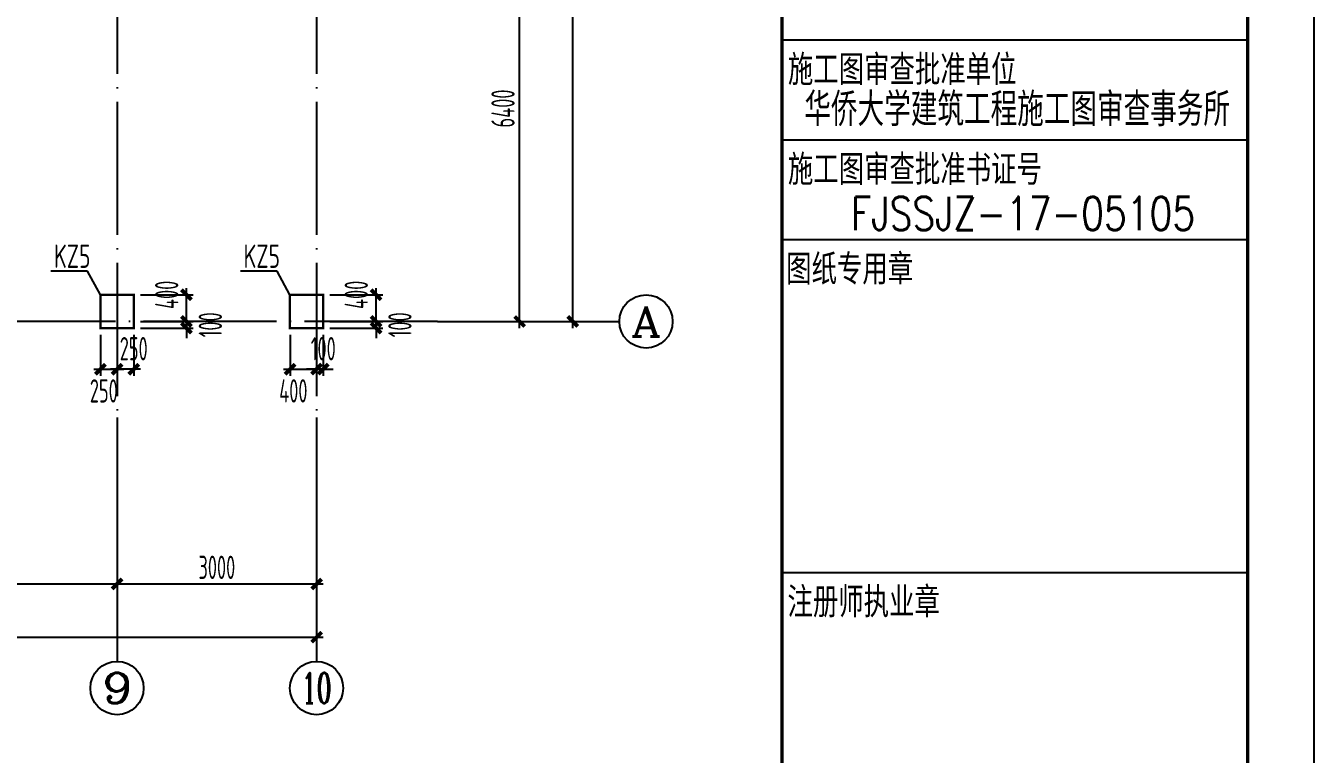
# Model space of a CAD drawing. Extents: x -472319 to -112444, y -516749 to -5704.
# Drawn here: x -361811 to -342439, y -359473 to -348528 of the extents above; entities that cross this region are included whole.
import ezdxf
from ezdxf.enums import TextEntityAlignment as Align

# ---------------------------------------------------------------- set-up
doc = ezdxf.new("R2010")
doc.units = 0
doc.header["$LTSCALE"] = 100
doc.header["$MEASUREMENT"] = 0
doc.linetypes.add('CENTER', pattern=[2, 1.25, -0.25, 0.25, -0.25])
doc.linetypes.add('DOTE', pattern=[2.42, 2, -0.2, 0.02, -0.2])
for name, color, linetype in [('AXIS', 3, 'Continuous'), ('AXIS_TEXT', 7, 'Continuous'), ('DOTE', 1, 'CENTER'), ('FRAME', 3, 'Continuous'), ('PUB_TEXT', 7, 'Continuous'), ('TEXT', 7, 'Continuous'), ('填充', 8, 'Continuous'), ('柱', 2, 'Continuous')]:
    doc.layers.add(name, color=color, linetype=linetype)
doc.styles.add('_HZTXT', font='txt.shx', dxfattribs={"width": 0.35, "bigfont": 'hztxt.shx'})
doc.styles.add('_TCH_AXIS', font='COMPLEX', dxfattribs={"bigfont": 'GBCBIG'})
doc.styles.add('COMPLEX', font='COMPLEX')
doc.styles.add('FRAME', font='simhei.ttf', dxfattribs={"width": 0.7})
doc.styles.add('HZ', font='tssdeng.shx', dxfattribs={"width": 0.6, "height": 350, "bigfont": 'a.shx'})
doc.styles.add('TSSD_Dimension', font='Tssdeng.shx', dxfattribs={"width": 0.7, "bigfont": 'hztxt.shx'})
doc.dimstyles.new('DIMN', dxfattribs={"dimtxt": 350, "dimasz": 150, "dimexe": 100, "dimexo": 100, "dimgap": 75, "dimtad": 1, "dimdec": 0, "dimzin": 0, "dimdsep": 46, "dimtxsty": 'HZ', "dimblk": 'ARCHTICK', "dimcen": 0.09, "dimdle": 100, "dimclrd": 3, "dimclre": 3, "dimclrt": 7, "dimazin": 2, "dimtfac": 1, "dimtdec": 0, "dimtmove": 2, "dimatfit": 3, "dimldrblk": 'ARCHTICK', "dimfxl": 1, "dimtolj": 1, "dimtzin": 0, "dimarcsym": 0})

# ---------------------------------------------------------------- blocks, each defined once
blk = doc.blocks.new('_ArchTick')
at = {"color": 0, "linetype": 'ByBlock', "const_width": 0.4}
blk.add_lwpolyline([(-0.5, -0.5), (0.5, 0.5)], dxfattribs=at)
blk = doc.blocks.new('*D2027')
at = {"layer": 'AXIS', "color": 3, "lineweight": -2, "transparency": 16777216}
for p, q in [((-354386, -353071), (-354386, -346471)), ((-355520, -346571), (-354286, -346571)), ((-355520, -352971), (-354286, -352971))]:
    blk.add_line(p, q, dxfattribs=at)
at = {"layer": 'Defpoints', "color": 0, "transparency": 16777216}
for p in [(-355620, -346571), (-354386, -346571), (-355620, -352971)]:
    blk.add_point(p, dxfattribs=at)
at = {"layer": 'AXIS', "color": 3, "lineweight": -2, "transparency": 16777216, "xscale": 150, "yscale": 150, "zscale": 150}
for p, rotation in [((-354386, -346571), 90), ((-354386, -352971), 270)]:
    blk.add_blockref('_ArchTick', p, dxfattribs=dict(at, rotation=rotation))
at = {"layer": 'AXIS', "color": 7, "transparency": 16777216, "insert": (-354636, -349771), "char_height": 350, "attachment_point": 5, "rotation": 90, "style": 'HZ'}
blk.add_mtext('\\A1;6400', dxfattribs=at)
blk = doc.blocks.new('*D2030')
at = {"layer": 'AXIS', "color": 3, "lineweight": -2, "transparency": 16777216}
for p, q in [((-355520, -338171), (-353486, -338171)), ((-353586, -353071), (-353586, -338071)), ((-355520, -352971), (-353486, -352971))]:
    blk.add_line(p, q, dxfattribs=at)
at = {"layer": 'Defpoints', "color": 0, "transparency": 16777216}
for p in [(-355620, -338171), (-353586, -338171), (-355620, -352971)]:
    blk.add_point(p, dxfattribs=at)
at = {"layer": 'AXIS', "color": 3, "lineweight": -2, "transparency": 16777216, "xscale": 150, "yscale": 150, "zscale": 150}
for p, rotation in [((-353586, -338171), 90), ((-353586, -352971), 270)]:
    blk.add_blockref('_ArchTick', p, dxfattribs=dict(at, rotation=rotation))
at = {"layer": 'AXIS', "color": 7, "transparency": 16777216, "insert": (-353836, -345571), "char_height": 350, "attachment_point": 5, "rotation": 90, "style": 'HZ'}
blk.add_mtext('\\A1;14800', dxfattribs=at)
blk = doc.blocks.new('*D2053')
at = {"layer": 'AXIS', "color": 3, "lineweight": -2, "transparency": 16777216}
for p, q in [((-367738, -354515), (-367738, -357015)), ((-360438, -354515), (-360438, -357015)), ((-367838, -356915), (-360338, -356915))]:
    blk.add_line(p, q, dxfattribs=at)
at = {"layer": 'Defpoints', "color": 0, "transparency": 16777216}
for p in [(-367738, -354415), (-360438, -354415), (-360438, -356915)]:
    blk.add_point(p, dxfattribs=at)
at = {"layer": 'AXIS', "color": 3, "lineweight": -2, "transparency": 16777216, "xscale": 150, "yscale": 150, "zscale": 150, "rotation": 180}
blk.add_blockref('_ArchTick', (-367738, -356915), dxfattribs=at)
at = {"layer": 'AXIS', "color": 3, "lineweight": -2, "transparency": 16777216, "xscale": 150, "yscale": 150, "zscale": 150}
blk.add_blockref('_ArchTick', (-360438, -356915), dxfattribs=at)
at = {"layer": 'AXIS', "color": 7, "transparency": 16777216, "insert": (-364088, -356665), "char_height": 350, "attachment_point": 5, "style": 'HZ'}
blk.add_mtext('\\A1;7300', dxfattribs=at)
blk = doc.blocks.new('*D2054')
at = {"layer": 'AXIS', "color": 3, "lineweight": -2, "transparency": 16777216}
for p, q in [((-360438, -354515), (-360438, -357015)), ((-357438, -354515), (-357438, -357015)), ((-360538, -356915), (-357338, -356915))]:
    blk.add_line(p, q, dxfattribs=at)
at = {"layer": 'Defpoints', "color": 0, "transparency": 16777216}
for p in [(-360438, -354415), (-357438, -354415), (-357438, -356915)]:
    blk.add_point(p, dxfattribs=at)
at = {"layer": 'AXIS', "color": 3, "lineweight": -2, "transparency": 16777216, "xscale": 150, "yscale": 150, "zscale": 150, "rotation": 180}
blk.add_blockref('_ArchTick', (-360438, -356915), dxfattribs=at)
at = {"layer": 'AXIS', "color": 3, "lineweight": -2, "transparency": 16777216, "xscale": 150, "yscale": 150, "zscale": 150}
blk.add_blockref('_ArchTick', (-357438, -356915), dxfattribs=at)
at = {"layer": 'AXIS', "color": 7, "transparency": 16777216, "insert": (-358938, -356665), "char_height": 350, "attachment_point": 5, "style": 'HZ'}
blk.add_mtext('\\A1;3000', dxfattribs=at)
blk = doc.blocks.new('*D2055')
at = {"layer": 'AXIS', "color": 3, "lineweight": -2, "transparency": 16777216}
for p, q in [((-417238, -354515), (-417238, -357815)), ((-357438, -354515), (-357438, -357815)), ((-417338, -357715), (-357338, -357715))]:
    blk.add_line(p, q, dxfattribs=at)
at = {"layer": 'Defpoints', "color": 0, "transparency": 16777216}
for p in [(-417238, -354415), (-357438, -354415), (-357438, -357715)]:
    blk.add_point(p, dxfattribs=at)
at = {"layer": 'AXIS', "color": 3, "lineweight": -2, "transparency": 16777216, "xscale": 150, "yscale": 150, "zscale": 150, "rotation": 180}
blk.add_blockref('_ArchTick', (-417238, -357715), dxfattribs=at)
at = {"layer": 'AXIS', "color": 3, "lineweight": -2, "transparency": 16777216, "xscale": 150, "yscale": 150, "zscale": 150}
blk.add_blockref('_ArchTick', (-357438, -357715), dxfattribs=at)
at = {"layer": 'AXIS', "color": 7, "transparency": 16777216, "insert": (-387338, -357465), "char_height": 350, "attachment_point": 5, "style": 'HZ'}
blk.add_mtext('\\A1;59800', dxfattribs=at)
blk = doc.blocks.new('_AXISO')
blk.add_circle((0, 0), 0.5)
at = {"layer": 'AXIS_TEXT', "style": 'COMPLEX', "width": 1.041667}
blk.add_attdef('A', text='', height=0.56, dxfattribs=at).set_placement((-0.25, -0.28), (0.25, -0.28), align=Align.FIT)
blk = doc.blocks.new('*D2085')
at = {"layer": 'Defpoints', "color": 0, "transparency": 16777216}
for p in [(-360188, -352971), (-360188, -353071), (-359395, -353071)]:
    blk.add_point(p, dxfattribs=at)
at = {"layer": '填充', "color": 3, "lineweight": -2, "transparency": 16777216}
for p, q in [((-359395, -352971), (-359395, -352821)), ((-360088, -352971), (-359295, -352971)), ((-360088, -353071), (-359295, -353071)), ((-359395, -352971), (-359395, -353071)), ((-359395, -353071), (-359395, -353221))]:
    blk.add_line(p, q, dxfattribs=at)
at = {"layer": '填充', "color": 3, "lineweight": -2, "transparency": 16777216, "xscale": 150, "yscale": 150, "zscale": 150}
for p, rotation in [((-359395, -352971), 270), ((-359395, -353071), 90)]:
    blk.add_blockref('_ArchTick', p, dxfattribs=dict(at, rotation=rotation))
at = {"layer": '填充', "color": 7, "transparency": 16777216, "insert": (-359036, -353021), "char_height": 350, "attachment_point": 5, "rotation": 90, "style": 'HZ'}
blk.add_mtext('\\A1;100', dxfattribs=at)
blk = doc.blocks.new('*D2086')
at = {"layer": 'Defpoints', "color": 0, "transparency": 16777216}
for p in [(-360188, -352571), (-359395, -352571), (-360188, -352971)]:
    blk.add_point(p, dxfattribs=at)
at = {"layer": '填充', "color": 3, "lineweight": -2, "transparency": 16777216}
for p, q in [((-359395, -353071), (-359395, -352471)), ((-360088, -352571), (-359295, -352571)), ((-360088, -352971), (-359295, -352971))]:
    blk.add_line(p, q, dxfattribs=at)
at = {"layer": '填充', "color": 3, "lineweight": -2, "transparency": 16777216, "xscale": 150, "yscale": 150, "zscale": 150}
for p, rotation in [((-359395, -352571), 90), ((-359395, -352971), 270)]:
    blk.add_blockref('_ArchTick', p, dxfattribs=dict(at, rotation=rotation))
at = {"layer": '填充', "color": 7, "transparency": 16777216, "insert": (-359692, -352571), "char_height": 350, "attachment_point": 5, "rotation": 90, "style": 'HZ'}
blk.add_mtext('\\A1;400', dxfattribs=at)
blk = doc.blocks.new('*D2087')
at = {"layer": 'Defpoints', "color": 0, "transparency": 16777216}
for p in [(-360688, -353071), (-360438, -353071), (-360438, -353688)]:
    blk.add_point(p, dxfattribs=at)
at = {"layer": '填充', "color": 3, "lineweight": -2, "transparency": 16777216}
for p, q in [((-360688, -353171), (-360688, -353788)), ((-360438, -353171), (-360438, -353788)), ((-360788, -353688), (-360338, -353688))]:
    blk.add_line(p, q, dxfattribs=at)
at = {"layer": '填充', "color": 3, "lineweight": -2, "transparency": 16777216, "xscale": 150, "yscale": 150, "zscale": 150, "rotation": 180}
blk.add_blockref('_ArchTick', (-360688, -353688), dxfattribs=at)
at = {"layer": '填充', "color": 3, "lineweight": -2, "transparency": 16777216, "xscale": 150, "yscale": 150, "zscale": 150}
blk.add_blockref('_ArchTick', (-360438, -353688), dxfattribs=at)
at = {"layer": '填充', "color": 7, "transparency": 16777216, "insert": (-360638, -354014), "char_height": 350, "attachment_point": 5, "style": 'HZ'}
blk.add_mtext('\\A1;250', dxfattribs=at)
blk = doc.blocks.new('*D2088')
at = {"layer": 'Defpoints', "color": 0, "transparency": 16777216}
for p in [(-360438, -353071), (-360188, -353071), (-360438, -353688)]:
    blk.add_point(p, dxfattribs=at)
at = {"layer": '填充', "color": 3, "lineweight": -2, "transparency": 16777216}
for p, q in [((-360438, -353171), (-360438, -353788)), ((-360188, -353171), (-360188, -353788)), ((-360088, -353688), (-360538, -353688))]:
    blk.add_line(p, q, dxfattribs=at)
at = {"layer": '填充', "color": 3, "lineweight": -2, "transparency": 16777216, "xscale": 150, "yscale": 150, "zscale": 150, "rotation": 180}
blk.add_blockref('_ArchTick', (-360438, -353688), dxfattribs=at)
at = {"layer": '填充', "color": 3, "lineweight": -2, "transparency": 16777216, "xscale": 150, "yscale": 150, "zscale": 150}
blk.add_blockref('_ArchTick', (-360188, -353688), dxfattribs=at)
at = {"layer": '填充', "color": 7, "transparency": 16777216, "insert": (-360188, -353380), "char_height": 350, "attachment_point": 5, "style": 'HZ'}
blk.add_mtext('\\A1;250', dxfattribs=at)
blk = doc.blocks.new('*D2089')
at = {"layer": 'Defpoints', "color": 0, "transparency": 16777216}
for p in [(-357338, -352971), (-357338, -353071), (-356545, -353071)]:
    blk.add_point(p, dxfattribs=at)
at = {"layer": '填充', "color": 3, "lineweight": -2, "transparency": 16777216}
for p, q in [((-356545, -352971), (-356545, -352821)), ((-357238, -352971), (-356445, -352971)), ((-357238, -353071), (-356445, -353071)), ((-356545, -352971), (-356545, -353071)), ((-356545, -353071), (-356545, -353221))]:
    blk.add_line(p, q, dxfattribs=at)
at = {"layer": '填充', "color": 3, "lineweight": -2, "transparency": 16777216, "xscale": 150, "yscale": 150, "zscale": 150}
for p, rotation in [((-356545, -352971), 270), ((-356545, -353071), 90)]:
    blk.add_blockref('_ArchTick', p, dxfattribs=dict(at, rotation=rotation))
at = {"layer": '填充', "color": 7, "transparency": 16777216, "insert": (-356186, -353021), "char_height": 350, "attachment_point": 5, "rotation": 90, "style": 'HZ'}
blk.add_mtext('\\A1;100', dxfattribs=at)
blk = doc.blocks.new('*D2090')
at = {"layer": 'Defpoints', "color": 0, "transparency": 16777216}
for p in [(-357338, -352571), (-356545, -352571), (-357338, -352971)]:
    blk.add_point(p, dxfattribs=at)
at = {"layer": '填充', "color": 3, "lineweight": -2, "transparency": 16777216}
for p, q in [((-356545, -353071), (-356545, -352471)), ((-357238, -352571), (-356445, -352571)), ((-357238, -352971), (-356445, -352971))]:
    blk.add_line(p, q, dxfattribs=at)
at = {"layer": '填充', "color": 3, "lineweight": -2, "transparency": 16777216, "xscale": 150, "yscale": 150, "zscale": 150}
for p, rotation in [((-356545, -352571), 90), ((-356545, -352971), 270)]:
    blk.add_blockref('_ArchTick', p, dxfattribs=dict(at, rotation=rotation))
at = {"layer": '填充', "color": 7, "transparency": 16777216, "insert": (-356842, -352571), "char_height": 350, "attachment_point": 5, "rotation": 90, "style": 'HZ'}
blk.add_mtext('\\A1;400', dxfattribs=at)
blk = doc.blocks.new('*D2091')
at = {"layer": 'Defpoints', "color": 0, "transparency": 16777216}
for p in [(-357838, -353071), (-357438, -353071), (-357438, -353688)]:
    blk.add_point(p, dxfattribs=at)
at = {"layer": '填充', "color": 3, "lineweight": -2, "transparency": 16777216}
for p, q in [((-357838, -353171), (-357838, -353788)), ((-357438, -353171), (-357438, -353788)), ((-357938, -353688), (-357338, -353688))]:
    blk.add_line(p, q, dxfattribs=at)
at = {"layer": '填充', "color": 3, "lineweight": -2, "transparency": 16777216, "xscale": 150, "yscale": 150, "zscale": 150, "rotation": 180}
blk.add_blockref('_ArchTick', (-357838, -353688), dxfattribs=at)
at = {"layer": '填充', "color": 3, "lineweight": -2, "transparency": 16777216, "xscale": 150, "yscale": 150, "zscale": 150}
blk.add_blockref('_ArchTick', (-357438, -353688), dxfattribs=at)
at = {"layer": '填充', "color": 7, "transparency": 16777216, "insert": (-357788, -354014), "char_height": 350, "attachment_point": 5, "style": 'HZ'}
blk.add_mtext('\\A1;400', dxfattribs=at)
blk = doc.blocks.new('*D2092')
at = {"layer": 'Defpoints', "color": 0, "transparency": 16777216}
for p in [(-357438, -353071), (-357338, -353071), (-357438, -353688)]:
    blk.add_point(p, dxfattribs=at)
at = {"layer": '填充', "color": 3, "lineweight": -2, "transparency": 16777216}
for p, q in [((-357438, -353171), (-357438, -353788)), ((-357338, -353171), (-357338, -353788)), ((-357438, -353688), (-357588, -353688)), ((-357338, -353688), (-357438, -353688)), ((-357338, -353688), (-357188, -353688))]:
    blk.add_line(p, q, dxfattribs=at)
at = {"layer": '填充', "color": 3, "lineweight": -2, "transparency": 16777216, "xscale": 150, "yscale": 150, "zscale": 150}
blk.add_blockref('_ArchTick', (-357438, -353688), dxfattribs=at)
at = {"layer": '填充', "color": 3, "lineweight": -2, "transparency": 16777216, "xscale": 150, "yscale": 150, "zscale": 150, "rotation": 180}
blk.add_blockref('_ArchTick', (-357338, -353688), dxfattribs=at)
at = {"layer": '填充', "color": 7, "transparency": 16777216, "insert": (-357338, -353380), "char_height": 350, "attachment_point": 5, "style": 'HZ'}
blk.add_mtext('\\A1;100', dxfattribs=at)
blk = doc.blocks.new('A$C20674F94')
at = {"layer": 'FRAME'}
for p, q in [((84100, 0), (84100, 59400)), ((76100, 58400), (76100, 1000)), ((83100, 1000), (83100, 58400)), ((83100, 32000), (76100, 32000)), ((83100, 30500), (76100, 30500)), ((83100, 29000), (76100, 29000)), ((83100, 24000), (76100, 24000))]:
    blk.add_line(p, q, dxfattribs=at)
at = {"layer": 'FRAME', "const_width": 50}
for points in [[(2500, 58400), (83100, 58400), (83100, 1000), (2500, 1000), (2500, 58400)], [(76100, 58400), (76100, 1000)]]:
    blk.add_lwpolyline(points, dxfattribs=at)
at = {"layer": 'FRAME', "style": 'FRAME', "width": 0.7}
for s, p in [('施工图审查批准单位', (76187, 31371)), ('施工图审查批准书证号', (76187, 29871)), ('图纸专用章', (76161, 28374)), ('注册师执业章', (76180, 23374))]:
    blk.add_text(s, height=400, dxfattribs=at).set_placement(p)
at = {"layer": 'PUB_TEXT', "style": '_HZTXT', "width": 0.8}
for s, p in [('华侨大学建筑工程施工图审查事务所', (76434, 30710)), ('FJSSJZ-17-05105', (77133, 29149))]:
    blk.add_text(s, height=500, dxfattribs=at).set_placement(p)

msp = doc.modelspace()

# ---------------------------------------------------------------- linework, layer by layer
at = {"layer": 'AXIS'}
for p, q in [((-355619.518, -352970.89), (-352885.518, -352970.89)), ((-360438.328, -354414.782), (-360438.328, -358079.078)), ((-357438.328, -354414.782), (-357438.328, -358079.078))]:
    msp.add_line(p, q, dxfattribs=at)
at = {"layer": 'DOTE', "linetype": 'DOTE', "ltscale": 10}
for p, q in [((-360438.328, -335151.242), (-360438.328, -354414.782)), ((-357438.328, -335151.242), (-357438.328, -354414.782)), ((-355619.518, -352970.89), (-418912.147, -352970.89))]:
    msp.add_line(p, q, dxfattribs=at)
at = {"layer": 'TEXT'}
for p, q in [((-360881.828, -352213.98), (-361432.283, -352213.98)), ((-360688.328, -352570.89), (-360881.828, -352213.98)), ((-358031.828, -352213.98), (-358582.283, -352213.98)), ((-357838.328, -352570.89), (-358031.828, -352213.98))]:
    msp.add_line(p, q, dxfattribs=at)
at = {"layer": '柱', "const_width": 35}
for points in [[(-360188.328, -353070.89), (-360688.328, -353070.89), (-360688.328, -352570.89), (-360188.328, -352570.89)], [(-357338.328, -353070.89), (-357838.328, -353070.89), (-357838.328, -352570.89), (-357338.328, -352570.89)]]:
    msp.add_lwpolyline(points, close=True, dxfattribs=at)

# ---------------------------------------------------------------- block references
at = {"layer": 'AXIS'}
ref = msp.add_blockref('_AXISO', (-352485.518, -352970.89), dxfattribs=dict(at, xscale=800, yscale=800, zscale=800))
ref.add_attrib('A', 'A', dxfattribs={"layer": 'AXIS_TEXT', "height": 452.548, "style": '_TCH_AXIS', "width": 1.166667}).set_placement((-352711.792, -353197.165), (-352259.243, -353197.165), align=Align.FIT)
ref = msp.add_blockref('_AXISO', (-360438.328, -358479.078), dxfattribs=dict(at, xscale=800, yscale=800, zscale=800))
ref.add_attrib('A', '9', dxfattribs={"layer": 'AXIS_TEXT', "height": 452.548, "style": '_TCH_AXIS', "width": 1.5}).set_placement((-360664.602, -358705.352), (-360212.054, -358705.352), align=Align.FIT)
ref = msp.add_blockref('_AXISO', (-357438.328, -358479.078), dxfattribs=dict(at, xscale=800, yscale=800, zscale=800))
ref.add_attrib('A', '10', dxfattribs={"layer": 'AXIS_TEXT', "height": 452.5483, "style": '_TCH_AXIS', "width": 0.724138}).set_placement((-357664.602, -358705.352), (-357212.054, -358705.352), align=Align.FIT)
at = {"layer": '填充'}
msp.add_blockref('A$C20674F94', (-426539.499, -380746.5), dxfattribs=at)

# ---------------------------------------------------------------- texts
at = {"layer": 'TEXT', "style": 'TSSD_Dimension', "width": 0.7}
for p in [(-361386.952, -352165.789), (-358536.952, -352165.789)]:
    msp.add_text('KZ5', height=350, dxfattribs=at).set_placement(p)

# ---------------------------------------------------------------- dimensions: what is measured, and where the dimension line sits
at = {"layer": 'AXIS'}
for p1, p2, distance, picture, middle in [((-355619.518, -352970.89), (-355619.518, -338170.89), -2034, '*D2030', (-353835.518, -345570.89)), ((-355619.518, -352970.89), (-355619.518, -346570.89), -1234, '*D2027', (-354635.518, -349770.89)), ((-417238.328, -354414.782), (-357438.328, -354414.782), -3300, '*D2055', (-387338.328, -357464.782)), ((-367738.328, -354414.782), (-360438.328, -354414.782), -2500, '*D2053', (-364088.328, -356664.782)), ((-360438.328, -354414.782), (-357438.328, -354414.782), -2500, '*D2054', (-358938.328, -356664.782))]:
    dim = msp.add_aligned_dim(p1=p1, p2=p2, distance=distance, dimstyle='DIMN', dxfattribs=at)
    dim.commit()
    dim.dimension.update_dxf_attribs({"geometry": picture, "text_midpoint": middle})
at = {"layer": '填充', "color": 7}
for base, p1, p2, picture, middle in [((-359395, -352570.89), (-360188.328, -352970.89), (-360188.328, -352570.89), '*D2086', (-359691.664, -352570.89)), ((-356545, -352570.89), (-357338.328, -352970.89), (-357338.328, -352570.89), '*D2090', (-356841.664, -352570.89)), ((-359395, -353070.89), (-360188.328, -352970.89), (-360188.328, -353070.89), '*D2085', (-359035.5, -353020.89)), ((-356545, -353070.89), (-357338.328, -352970.89), (-357338.328, -353070.89), '*D2089', (-356185.5, -353020.89))]:
    dim = msp.add_linear_dim(base=base, p1=p1, p2=p2, angle=90, dimstyle='DIMN', override={"dimfxl": 100}, dxfattribs=at)
    dim.commit()
    dim.dimension.update_dxf_attribs({"geometry": picture, "text_midpoint": middle, "dimtype": 160})
for base, p1, p2, picture, middle in [((-360438.328, -353688), (-360688.328, -353070.89), (-360438.328, -353070.89), '*D2087', (-360638.328, -354014)), ((-360438.328, -353688), (-360188.328, -353070.89), (-360438.328, -353070.89), '*D2088', (-360188.328, -353380)), ((-357438.328, -353688), (-357838.328, -353070.89), (-357438.328, -353070.89), '*D2091', (-357788.328, -354014)), ((-357438.328, -353688), (-357338.328, -353070.89), (-357438.328, -353070.89), '*D2092', (-357338.328, -353380))]:
    dim = msp.add_linear_dim(base=base, p1=p1, p2=p2, dimstyle='DIMN', override={"dimfxl": 100}, dxfattribs=at)
    dim.commit()
    dim.dimension.update_dxf_attribs({"geometry": picture, "text_midpoint": middle, "dimtype": 160})

doc.saveas('drawing.dxf')
